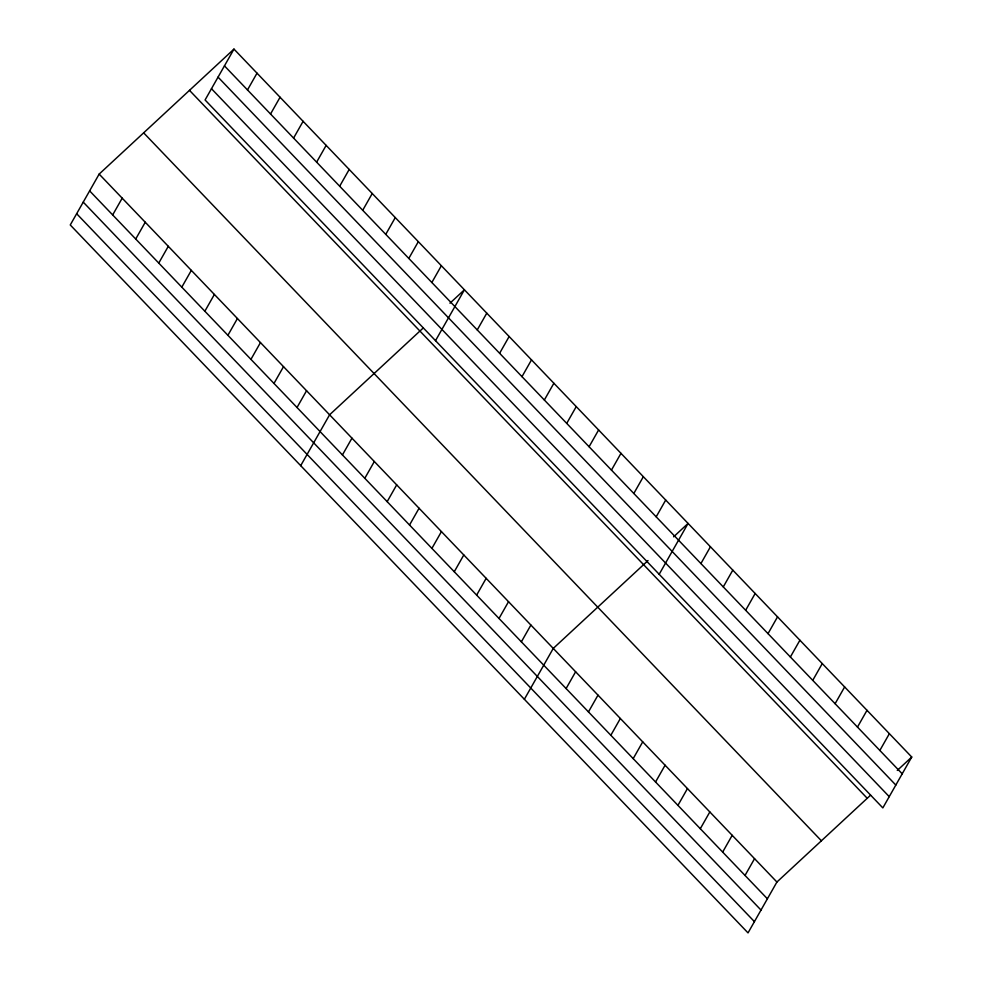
<?xml version="1.0" encoding="UTF-8"?>
<svg xmlns="http://www.w3.org/2000/svg" width="982" height="982" viewBox="0 0 982 982"><rect width="100%" height="100%" fill="white"/><g stroke="black" fill="none" stroke-linecap="round" stroke-linejoin="round"><path stroke-width="1.47" d="M233.974 49.1L205.078 99.968L882.843 807.904L911.738 757.036L233.974 49.1L99.157 174.096L70.262 224.964L748.026 932.9L776.922 882.032L870.58 795.187M112.672 214.935L122.198 198.168M135.725 239.007L145.25 222.239M247.489 89.939L257.014 73.171M158.765 263.078L168.29 246.31M270.541 114.01L280.066 97.243M181.805 287.149L191.33 270.381M293.581 138.081L303.107 121.314M204.857 311.22L214.383 294.453M316.621 162.153L326.147 145.385M227.898 335.292L237.423 318.524M339.674 186.224L349.199 169.444M250.938 359.363L260.463 342.583M362.714 210.283L372.239 193.515M273.978 383.434L283.516 366.654M385.754 234.354L395.28 217.587M297.03 407.493L306.556 390.726M408.794 258.426L418.332 241.658M300.701 465.664L329.596 414.797L423.267 327.951M431.847 282.497L441.372 265.729M342.436 454.936L351.961 438.156M435.517 340.668L464.412 289.8L449.952 303.205M364.801 478.295L374.326 461.528M477.252 329.927L486.777 313.16M387.166 501.655L396.691 484.887M499.617 353.287L509.142 336.519M409.531 525.014L419.068 508.246M521.982 376.658L531.508 359.878M431.908 548.373L441.434 531.606M544.347 400.018L553.873 383.25M454.273 571.745L463.799 554.965M566.712 423.377L576.25 406.609M476.638 595.104L486.164 578.337M589.09 446.736L598.615 429.969M499.003 618.464L508.529 601.696M611.455 470.096L620.98 453.328M521.368 641.823L530.894 625.055M633.82 493.467L643.345 476.687M524.363 699.282L553.259 648.415L648.034 560.538M656.185 516.827L665.71 500.059M566.098 688.554L575.624 671.774M659.18 574.286L688.075 523.418L673.615 536.823M588.463 711.913L597.989 695.146M700.915 563.545L710.44 546.778M610.829 735.273L620.354 718.505M723.28 586.905L732.805 570.137M633.194 758.632L642.719 741.864M745.645 610.276L755.17 593.496M655.559 781.991L665.084 765.223M768.01 633.636L777.535 616.868M677.924 805.363L687.461 788.583M790.375 656.995L799.9 640.227M700.301 828.722L709.826 811.954M812.74 680.354L822.265 663.587M722.666 852.081L732.191 835.314M835.105 703.713L844.643 686.946M745.031 875.441L754.557 858.673M857.482 727.085L867.008 710.305M879.847 750.444L889.373 733.677M897.278 770.44L911.738 757.036M224.448 65.868L902.212 773.804M218.053 77.124L895.817 785.06M211.474 88.711L889.238 796.648M189.489 90.356L867.241 798.28M143.654 132.852L821.406 840.788M99.157 174.096L776.922 882.032M89.632 190.876L767.396 898.8M83.237 202.12L761.001 910.056M76.657 213.72L754.422 921.644"/></g></svg>
